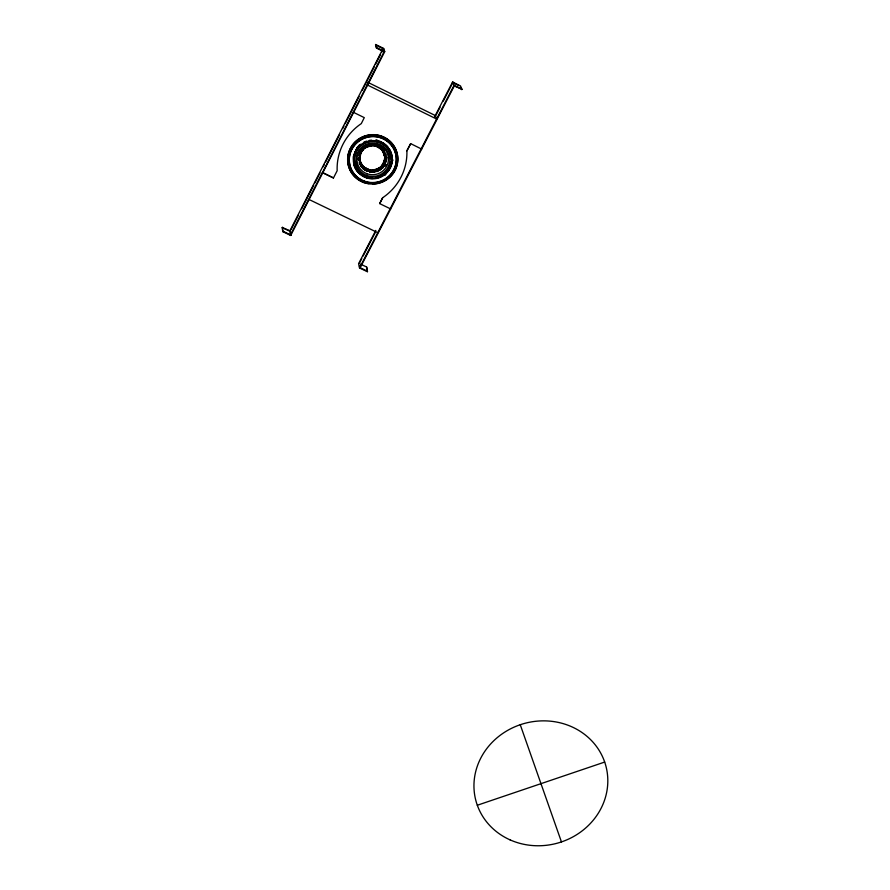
<?xml version="1.0" encoding="UTF-8"?>
<svg xmlns="http://www.w3.org/2000/svg" width="890" height="890" viewBox="0 0 890 890"><rect width="100%" height="100%" fill="white"/><g stroke="black" fill="none" stroke-linecap="round" stroke-linejoin="round"><path stroke-width="1.33" d="M357.435 168.844A18.534 18.134 -15.1 0 1 355.9 166.441L353.831 158.231L354.031 155.383L356.79 148.307M384.38 161.524L384.836 159.621L381.32 166.508C388.407 159.978 383.979 146.361 374.245 145.56L378.016 146.705L381.243 148.941M383.568 163.304L381.721 165.985L383.635 163.337L384.892 157.029L382.533 150.41M386.104 159.811L386.516 157.241L386.282 160.256A14.018 13.717 -15.1 0 0 386.371 156.918M385.993 160.278L386.104 157.118L385.136 163.326M358.77 158.609L358.57 159.31L358.436 158.554M359.916 160.5L362.13 165.34C355.811 157.663 362.464 145.081 372.254 145.437L364.822 147.94M360.116 154.704C356.712 165.651 371.03 175.052 379.819 167.798L376.303 169.623L372.398 170.29M355.655 151.322L356.946 148.352L354.031 155.383L355.711 151.4M355.143 154.415L356.122 150.666L355.143 154.415L356.245 151.756A18.579 18.178 -15.1 0 1 379.841 142.801A18.579 18.178 -15.1 0 1 390.499 165.095L387.884 170.201A18.579 18.178 -15.1 0 1 355.143 154.415L355.8 151.278M390.02 165.495L391.033 161.858M383.579 152.056C383.601 149.331 367.882 142.478 376.181 145.982M385.949 160.979L383.579 166.107L380.019 169.59C391.7 161.835 367.737 177.255 380.764 169.267M358.97 155.794L359.749 153.558M355.722 151.089L354.698 152.602L359.171 145.281L357.291 147.484M370.418 170.168C362.252 168.688 356.923 159.399 361.24 151.979M381.721 165.985C378.128 170.146 371.208 171.503 366.724 168.844M386.093 164.995L385.481 164.962C385.025 166.931 386.872 164.528 385.481 164.962L385.648 165.796L386.171 164.795M356.2 150.132L356.935 148.363M356.045 151.456L354.365 156.751A18.568 18.167 -15.1 0 0 366.168 176.376M359.404 154.448L362.163 149.498L366.179 146.505M389.342 167.131L389.876 165.829M378.662 146.238L376.626 145.526L382.099 148.73L376.426 145.337M366.669 168.966L363.432 166.808L369.784 169.923L368.482 169.745M384.769 164.761L382.389 167.876L383.812 166.208L382.923 167.276M282.252 227.573L290.385 230.944L290.73 235.472L282.775 231.656L282.252 227.573L290.162 231.378M375.469 44.945L383 48.661L384.068 51.843L376.503 48.105L375.702 44.5L383.668 48.438L384.736 51.62L290.73 235.472M282.775 231.656L282.475 227.15M376.503 48.105L375.702 44.5M289.728 231.166L382.366 49.896M383 48.661L384.291 51.398L322.403 172.593L333.461 177.956L337.165 170.724A55.013 53.756 -16.9 0 1 361.307 123.599L364.288 117.636L353.197 112.207M291.008 229.709L298.573 214.913M301.721 208.749L313.703 185.32M314.96 182.851L320.011 172.983M323.159 166.819L324.416 164.361M325.673 161.891L339.546 134.757M342.695 128.594L343.952 126.124M345.22 123.665L359.082 96.532M362.241 90.368L365.389 84.205M374.212 66.939L366.647 81.735L367.626 85.095M375.469 64.469L380.52 54.613M381.777 52.143L383.668 48.438M290.285 235.26L322.38 172.482L333.461 177.956M385.259 175.085L392.98 159.978M379.685 203.521L382.667 197.736A55.124 53.979 -12.9 0 0 406.886 150.855L410.635 143.613L421.671 149.097L390.688 208.95L379.707 203.632L382.667 197.736M410.668 143.713L406.886 150.855M360.472 264.074L366.647 267.033L367.381 271.717L359.516 267.946L358.592 263.696L375.814 230.41M434.509 116.968L452.598 82.002L460.486 85.907L461.966 89.267L453.811 85.774M359.249 263.485L361.796 258.556M363.064 256.098L375.157 232.724M435.622 115.867L440.083 107.256M443.264 101.104L453.043 82.214M359.516 267.946L454.034 85.34L452.598 82.002M454.478 85.562L421.671 149.097M366.647 267.033L367.381 271.717M377.961 146.817L380.709 148.552L384.224 153.881M359.671 157.597L359.749 158.72L361.062 152.446L363.32 149.231M356.289 150.265L359.171 145.281M388.34 168.822L389.164 167.476M356.211 151.144L356.946 149.932M388.53 170.335L390.109 167.754M362.163 149.498L360.083 152.401L362.019 149.342M382.845 167.331L384.925 164.372M360.016 152.368L361.307 150.31M361.062 152.446L362.909 149.754L366.513 146.883M361.129 152.468L363.009 149.82M382.745 167.264L384.825 164.35M356.912 148.063L353.341 156.54L354.164 165.662A19.302 18.89 -15.1 0 0 358.859 173.016L364.132 176.632A18.579 18.178 -15.1 0 0 372.554 178.467L372.788 178.489M354.698 152.602L355.689 151.178M357.046 149.765L359.516 146.628A18.568 18.167 -15.1 0 1 391.244 159.01M361.062 150.421L364.144 147.328M361.329 150.666L362.72 149.031M382.188 167.732L383.579 166.107M387.284 170.29L385.871 171.937A18.568 18.167 -15.1 0 1 381.209 175.352M358.292 146.45L360.717 144.236M363.02 168.644C367.815 172.293 375.391 173.138 380.564 169.122M385.715 153.914L385.882 155.55L385.548 154.003M359.249 162.803L361.429 166.463C360.639 166.386 366.09 171.47 368.304 171.225M362.975 148.608L368.082 145.437L375.257 145.103M381.676 165.941L378.128 168.844M361.907 164.695L361.073 163.704M382.3 148.441L381.766 147.985L384.091 150.744L383.501 150.31M363.565 142.378L366.457 141.121M377.983 146.761C374.034 144.992 368.805 144.992 365.467 147.707M380.13 169.634L372.521 172.048M378.74 170.246L373.222 171.915L369.55 171.781M477.307 805.25L604.688 762.062M369.283 140.409L371.597 140.142M376.125 178.134C385.882 176.598 393.547 166.719 392.112 156.874M369.25 145.103L375.291 144.847L374.568 144.703M369.272 145.204L371.653 144.736L370.184 144.77M369.305 145.348L371.664 144.803M373.055 170.19L379.162 168.01M375.647 171.559L373.222 172.004L374.69 171.837M371.664 144.881L370.251 145.137L372.387 144.936M372.543 171.815L374.679 171.614M358.303 159.143L358.281 158.42M384.825 157.029L384.981 157.675L382.856 150.977M369.673 171.637L370.396 171.681M369.617 171.803L376.848 171.292M371.653 144.669L375.291 144.892M371.608 145.648L374.868 145.793M385.993 165.206L385.481 164.962L386.049 165.095M376.414 145.404L381.721 148.074L384.046 150.788M364.255 169.456A14.018 13.717 -15.1 0 1 362.575 168.088L368.471 171.425M381.309 141.933L384.013 143.468M368.193 171.447L366.135 170.557A14.018 13.717 -15.1 0 0 368.171 171.347M367.603 271.294L360.172 267.723L359.705 265.609M282.998 231.222L290.952 235.038M309.108 199.527L377.772 232.679M367.181 84.873L436.601 119.026L435.266 115.511L367.893 82.358M452.376 82.436L459.018 85.729M454.034 85.34L461.966 89.267M376.726 47.66L384.736 51.62M364.477 169.378L366.324 170.457L362.842 168.043L364.477 169.378L363.309 168.577M364.288 169.567L366.168 170.669M379.785 146.394L384.124 150.543L383.735 150.065M378.684 146.16L381.676 148.129M379.719 146.516L381.743 147.851M380.464 147.384L381.632 148.185M384.202 143.59L386.594 145.571A19.302 18.89 -15.2 0 1 388.485 147.718M355.789 150.888L356.111 150.277M360.717 165.885L363.209 168.655M381.81 147.74L384.124 150.543M360.762 166.007L361.162 166.575M383.801 149.865L384.191 150.466M355.844 150.777L356.056 150.365M460.753 87.465L461.732 89.701M384.636 152.09L385.47 154.026M355.944 151.033L356.245 151.756L356.078 150.777M355.889 150.666L356 150.455M520.25 724.727L561.457 841.918M390.688 208.95L359.949 268.157L359.482 266.032M392.034 155.928L391.266 152.946A19.302 18.89 -15.2 0 0 390.554 151.178M355.789 149.943L355.944 150.555M356.022 150.877L356.245 151.756M384.28 153.87L384.892 157.029M289.94 230.733L290.507 234.827M385.971 156.607L386.149 158.698L386.416 157.397L386.449 158.097M380.33 175.775A18.568 18.167 -15.1 0 1 378.528 176.487M377.594 176.776A18.568 18.167 -15.1 0 1 375.702 177.199M369.917 177.288A18.568 18.167 -15.1 0 1 367.08 176.676M365.212 137.127A23.874 23.363 -15.1 0 1 367.615 136.459M372.587 135.87A23.874 23.363 -15.1 0 1 376.325 136.092M381.154 137.294A23.874 23.363 -15.1 0 1 383.434 138.25M389.086 148.552A19.302 18.89 -15.2 0 1 390.143 150.321M375.769 140.253A18.579 18.178 -15.2 0 1 377.683 140.62M385.537 161.869A13.895 13.595 -15.1 0 1 361.151 166.063M358.637 160.233A13.895 13.595 -15.1 0 1 358.447 158.097M360.305 180.792A25.12 24.586 -15.1 0 1 356.445 140.676A25.12 24.586 -15.1 0 1 396.217 150.432A25.12 24.586 -15.1 0 1 372.843 183.863M368.927 183.629A25.12 24.586 -15.1 0 1 361.462 181.382M390.81 156.685A18.534 18.134 -15.1 0 0 390.599 154.804L388.797 149.42A18.534 18.134 -15.1 0 0 385.37 144.87M376.092 140.086A18.534 18.134 -15.1 0 1 377.972 140.542M378.884 140.854A18.534 18.134 -15.1 0 1 380.664 141.599M383.145 143.056A18.534 18.134 -15.1 0 1 384.658 144.224M385.904 161.735A14.018 13.717 -15.1 0 1 385.37 163.27M384.658 164.728A14.018 13.717 -15.1 0 1 378.84 170.346M374.679 171.737A14.018 13.717 -15.1 0 1 370.307 171.815M362.453 148.652A14.018 13.717 -15.1 0 1 364.121 147.228M386.483 156.885A14.151 13.839 -15.1 0 1 386.371 160.133M389.42 166.052L390.499 165.095L389.386 165.996M388.552 168.243L387.884 170.201L388.585 168.21M359.46 162.748L360.962 165.929L359.46 162.748M367.125 173.784A15.764 15.419 -15.1 0 0 388.24 156.64A15.764 15.419 -15.1 0 0 362.753 147.429A15.764 15.419 -15.1 0 0 367.125 173.784M366.391 181.76A23.574 23.062 -15.1 0 0 395.56 153.492A23.574 23.062 -15.1 0 0 356.3 143.112A23.574 23.062 -15.1 0 0 366.391 181.76M364.455 181.404A23.574 23.073 -15.1 0 0 396.061 155.772A23.574 23.073 -15.1 0 0 357.947 141.966A23.574 23.073 -15.1 0 0 364.455 181.404M363.832 182.561A25.131 24.586 -15.1 0 0 397.519 155.249A25.131 24.586 -15.1 0 0 356.89 140.531A25.131 24.586 -15.1 0 0 363.832 182.561M367.236 178.111A19.513 19.102 -15.1 0 0 391.789 155.116A19.513 19.102 -15.1 0 0 359.449 145.96A19.513 19.102 -15.1 0 0 367.236 178.111M366.791 175.408A17.032 16.665 -15.1 0 0 389.62 156.885A17.032 16.665 -15.1 0 0 362.074 146.928A17.032 16.665 -15.1 0 0 366.791 175.408M367.737 170.769A13.406 13.116 -15.1 0 0 385.693 156.184A13.406 13.116 -15.1 0 0 364.01 148.363A13.406 13.116 -15.1 0 0 367.737 170.769M510.07 839.871A67.273 62.089 -15.1 0 0 607.748 777.971A67.273 62.089 -15.1 0 0 504.808 732.103A67.273 62.089 -15.1 0 0 510.07 839.871"/></g></svg>
